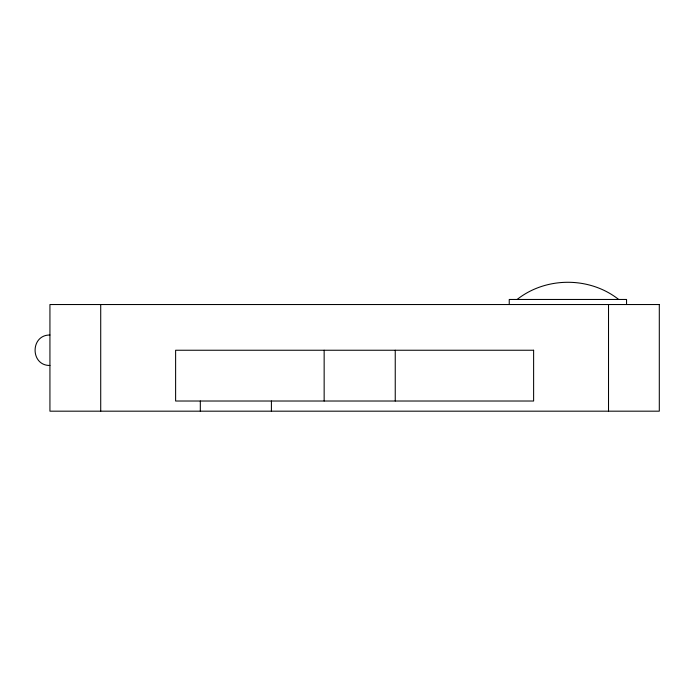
<?xml version="1.0" encoding="UTF-8"?>
<svg xmlns="http://www.w3.org/2000/svg" width="694" height="694" viewBox="0 0 694 694"><rect width="100%" height="100%" fill="white"/><g stroke="black" fill="none" stroke-linecap="round" stroke-linejoin="round"><path stroke-width="1.04" d="M517.117 299.461C546.152 276.559 589.64 276.559 618.675 299.461M49.933 335.011C30.154 334.803 30.154 365.677 49.933 365.478M626.552 304.536L626.552 299.461L509.24 299.461L509.24 304.536M608.517 304.536L608.517 411.178M395.242 350.244L395.242 401.019M324.15 350.244L324.15 401.019M271.406 401.019L271.406 411.178M200.314 401.019L200.314 411.178M100.717 304.536L100.717 411.178M659.3 304.536L49.933 304.536L49.933 411.178L659.3 411.178L659.3 304.536M533.617 350.244L175.617 350.244L175.617 401.019L533.617 401.019L533.617 350.244"/></g></svg>
